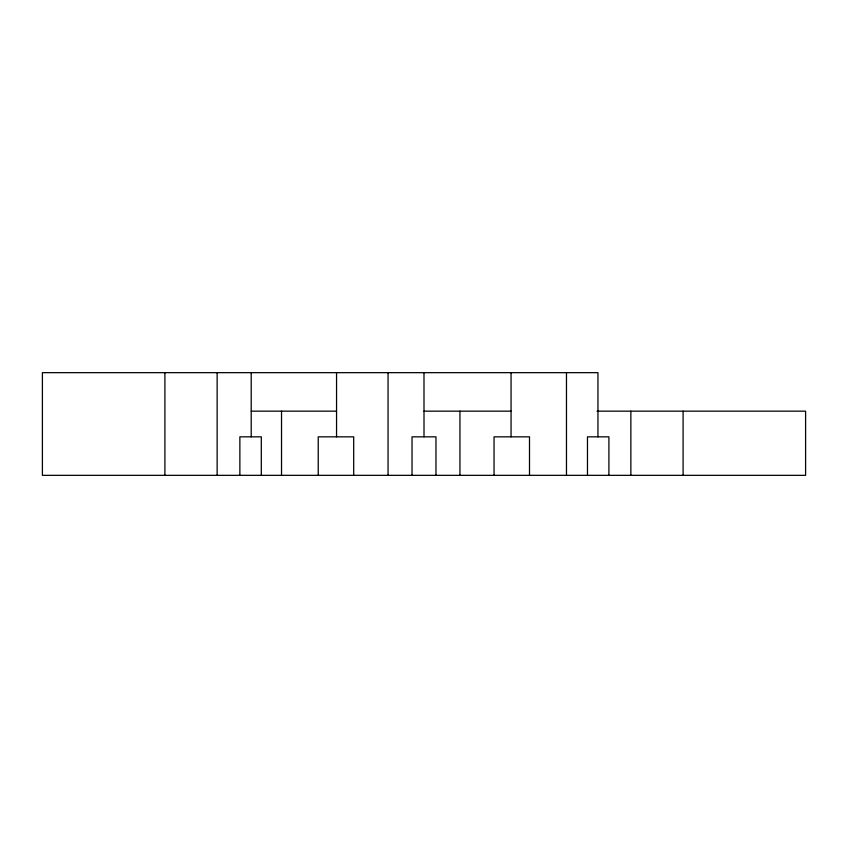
<?xml version="1.0" encoding="UTF-8"?>
<svg xmlns="http://www.w3.org/2000/svg" width="848" height="848" viewBox="0 0 848 848"><rect width="100%" height="100%" fill="white"/><g stroke="black" fill="none" stroke-linecap="round" stroke-linejoin="round"><path stroke-width="1.27" d="M251.209 411.163L336.55 411.163M424.011 411.163L511.058 411.163M597.024 411.163L805.6 411.163L805.6 475.336L42.4 475.336L42.4 372.664L597.957 372.664L597.957 436.837M683.096 411.163L683.096 475.336M630.859 411.163L630.859 475.336M608.906 475.336L608.906 436.837L587.473 436.837L587.473 475.336M566.475 372.664L566.475 475.336M529.502 475.336L529.502 436.837L494.045 436.837L494.045 475.336M511.058 372.664L511.058 436.837M459.945 411.163L459.945 475.336M435.967 475.336L435.967 436.837L412.033 436.837L412.033 475.336M423.989 372.664L424.011 436.837M388.055 372.664L388.055 475.336M353.701 475.336L353.701 436.837L318.233 436.837L318.233 475.336M336.55 372.664L336.55 436.837M281.525 411.163L281.525 475.336M261.301 475.336L261.301 436.837L239.867 436.837L239.867 475.336M251.209 372.664L251.209 436.837M217.141 372.664L217.141 475.336M164.904 372.664L164.904 475.336"/></g></svg>
